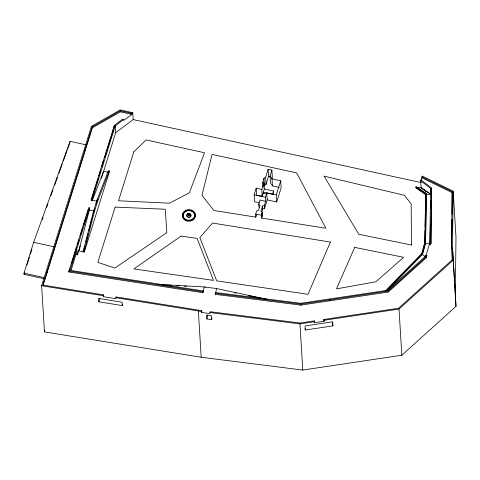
<?xml version="1.0" encoding="UTF-8"?>
<svg xmlns="http://www.w3.org/2000/svg" width="480" height="480" viewBox="0 0 480 480"><rect width="100%" height="100%" fill="white"/><g stroke="black" fill="none" stroke-linecap="round" stroke-linejoin="round"><path stroke-width="0.72" d="M429.564 244.554L430.506 244.764L430.932 243.39L431.55 188.004L420.996 179.916L420.708 180.834L430.566 188.388L429.9 242.304L426.132 255.546M430.932 243.39L431.55 188.004M452.19 260.136L451.506 247.278L452.196 191.67L421.938 176.898L422.202 176.052L453.174 191.172L456 237.342L455.304 293.418L455.988 306.378L401.832 355.218L302.772 370.056L201.186 357.258L44.46 331.902L41.634 285.732L91.428 126.318L120.21 109.944L132.768 112.692L133.188 119.574L115.662 132.72L101.4 178.386M451.926 219.342L451.566 248.262L451.506 247.278M451.986 214.152L452.196 191.67M455.988 306.378L452.478 247.248L453.174 191.172M425.604 202.074L425.748 194.652L415.932 187.74L415.896 186.894L416.682 186.894L426.342 193.476L425.544 243.318L422.4 254.412L387.408 290.442M415.896 186.894L425.694 193.476L424.782 243.648L425.046 230.286M425.118 226.572L425.514 206.532M429.972 242.544L430.326 224.73M430.65 208.398L430.794 200.97M84.678 246.822L83.382 251.832L83.112 251.634L93.642 210.864L96.918 200.274L108.396 170.694L109.332 170.904L109.17 172.482L84.324 252.036L78.774 250.824L89.676 208.86L89.616 207.882L88.674 207.672L68.886 271.026L68.946 272.01L202.83 292.728L204.216 286.938L205.776 287.178M452.172 259.896L398.538 308.262L323.85 319.452L324.072 321.264L314.61 322.68L314.28 320.886L299.952 323.034L210.09 311.712L209.892 313.512L201.684 312.48L201.78 310.662L115.992 296.904L115.794 298.704L103.452 296.706L103.65 294.906L42.846 285.072L92.256 126.894L120.306 110.838L131.868 113.37L132.768 112.692M201.684 312.48L201.78 310.662M211.92 318.138L211.644 319.584L206.874 318.984L207.558 315.372M215.364 294.354L215.562 292.554L300.81 303.294L387.708 290.274L425.586 256.11L425.856 255.246L426.798 255.456L426.522 257.514L388.236 292.038L300.87 305.13L215.364 294.354L216.57 288.534L266.64 299.226M122.622 304.134L122.292 305.592L98.874 301.8L99.696 298.194M85.968 241.818L87.078 237.528M87.444 236.094L88.002 233.952M88.926 230.376L90.402 224.652M90.774 223.224L91.884 218.928M92.25 217.5L92.808 215.352M93.174 213.924L93.912 211.062L89.304 210.054M84.324 252.036L84.054 251.838L94.794 210.288L97.86 200.484L109.332 170.904M421.734 253.5L424.722 242.664L425.502 242.664L422.4 254.412L421.734 253.5L385.176 291.15M422.322 252.918L423.078 250.062M423.456 248.64L424.59 244.362M43.74 278.634L24.072 274.326L24 273.18L33.636 242.328L70.074 141.348L86.094 144.858M43.122 285.372L92.316 127.878L92.256 126.894M44.46 331.902L44.898 330.492M108.228 172.278L103.62 171.27L92.184 200.832L91.242 200.628L91.182 199.644L114.378 125.382L122.556 119.25L123.696 119.502L123.756 120.486L131.928 114.354L131.868 113.37M68.946 272.01L69.834 269.16M71.616 263.466L74.058 255.636M74.502 254.214L76.506 247.806M77.394 244.962L78.954 239.976M80.286 235.704L82.734 227.874M83.622 225.03L86.07 217.2M86.514 215.772L88.512 209.37M91.242 200.628L95.676 186.444M96.114 185.028L98.112 178.644M98.994 175.806L100.548 170.844M101.874 166.59L103.368 160.644M104.748 157.392L107.172 149.634M107.61 148.224L112.458 132.714M112.896 131.304L114.378 125.382M89.616 207.882L70.098 270.354L203.028 290.928L203.088 291.912M92.184 200.832L92.124 199.848L115.242 125.844L123.696 119.502M71.118 270.144L77.256 250.5L77.52 254.832L75.384 254.328M77.52 254.832L80.328 245.838M94.134 210.36L94.788 208.26M96.102 204.06L96.756 201.96M103.452 296.706L103.65 294.906M202.83 292.728L203.028 290.928M259.158 202.782L254.574 201.78L254.142 194.76L256.182 188.226L261.828 189.462L262.26 196.482L264.24 188.958L263.874 182.922L262.62 182.646L263.976 178.29L265.614 177.336L268.128 169.302L271.89 170.13L272.316 177.15L271.806 178.782M261.828 189.462L263.874 182.922M263.826 187.176L264.408 185.31L263.976 178.29M264.384 205.41L262.512 206.094L260.982 210.996L262.278 212.154L261.36 215.1L261.54 218.046L325.896 228.258L296.688 172.914L212.082 154.398L201.972 195.336L213.858 210.48L255.81 217.134L255.624 214.188L256.65 210.918L258.474 210.444L260.004 205.542L258.756 204.18L260.04 200.07L265.668 201.3L264.384 205.41L264.57 208.356L262.692 209.04L261.816 211.842M261.39 196.716L261.798 195.408L262.2 195.498L261.792 196.806M255.81 217.134L256.626 214.518M264.408 185.31L266.046 184.356L268.554 176.322L268.128 169.302M279.174 187.38L272.454 185.91L270.492 182.988L270.066 175.968L271.89 170.13M265.668 201.3L265.422 197.226L266.784 192.87L276.294 194.952L276.72 201.972L267.21 199.89L266.784 192.87M264.57 208.356L267.21 199.89M272.628 194.286L273.648 191.022L264.24 188.958M272.892 194.616L273.648 191.022M276.294 194.952L280.716 180.792L272.022 178.884L270.066 175.968M276.72 201.972L281.142 187.812L280.716 180.792M421.938 176.898L421.056 180.9L420.996 179.916M426.522 257.514L426.798 255.456M430.506 244.764L430.872 242.406M24.072 274.326L24.744 272.184M26.988 265.026L29.454 257.16M30.348 254.298L31.92 249.294M262.476 215.106L261.54 218.046L262.476 215.106L262.278 212.154L261.36 215.1L255.624 214.188M42.306 219.588L43.062 217.476M46.602 207.6L47.868 204.072M50.898 195.606L52.92 189.966M54.69 185.028L57.474 177.27M58.992 173.04L62.274 163.872M63.288 161.046L67.08 150.468M67.584 149.058L69.858 142.71M97.782 199.188L96.978 201.258L92.364 200.25M189.204 215.274L188.55 215.25M386.7 290.472L422.364 253.752L421.884 253.356M215.304 293.376L300.81 304.146L388.176 291.054L426.462 256.53M324.012 320.28L399.012 309.042L453.162 260.202M92.316 127.878L120.366 111.822L131.928 114.354M209.832 312.534L299.946 323.886L314.55 321.696M305.316 330.018L332.922 325.884L332.676 321.816L305.064 325.95L305.316 330.018L305.046 328.542M417.45 187.734L421.128 187.71L430.926 194.292L425.73 194.322L415.932 187.74M425.748 194.652L425.694 193.512L426.342 193.476L425.544 243.318L425.508 242.508L424.722 242.508L424.758 243.324L429.96 243.288M157.5 284.304L158.982 284.388M160.464 284.472L204.216 286.938M160.626 284.664L164.334 284.898M167.304 285.09L171.75 285.372M176.202 285.654L179.172 285.846M184.362 286.176L186.588 286.314M205.59 287.148L216.57 288.534M115.734 297.72L201.624 311.496M68.886 271.026L202.77 291.75M41.634 285.732L103.392 295.722M234.774 292.8L236.238 293.1M248.694 295.68L261.144 298.26M262.608 298.566L266.274 299.322M133.188 119.574L421.158 182.61M268.554 176.322L270.438 176.736M263.22 192.228L271.908 194.13M263.28 193.212L266.898 194.004M261.858 196.392L256.614 195.246L256.182 188.226M254.142 194.76L265.422 197.226M429.504 243.576L430.446 243.78M97.14 199.674L98.082 199.878M96.918 200.274L97.86 200.484M91.182 199.644L92.124 199.848M93.852 210.078L94.794 210.288M93.642 210.864L94.584 211.074M83.112 251.634L84.054 251.838M33.636 242.328L54.03 246.792M24 273.18L44.394 277.644M421.998 177.882L452.256 192.654M425.172 193.494L426.378 194.322L426.342 193.476M420.708 180.834L421.128 187.71L430.374 194.214M421.128 187.71L426.348 191.712M421.926 254.016L425.646 257.094M314.61 322.68L314.28 320.886M324.072 321.264L323.85 319.452M332.256 322.194L332.922 325.884M452.478 247.248L455.304 293.418M430.566 188.388L430.794 192.078M425.856 255.246L425.916 256.23M399.012 309.042L401.832 355.218M388.176 291.054L388.236 292.038M329.862 299.79L329.922 300.774M300.81 304.146L300.87 305.13M299.946 323.886L302.772 370.056M272.022 178.884L272.454 185.91M265.614 177.336L266.046 184.356M262.62 182.646L262.83 186.156M262.512 206.094L262.692 209.04M258.756 204.18L258.936 207.126M215.562 292.554L215.622 293.532M211.644 319.584L211.404 315.642L206.634 315.042L206.874 318.984M198.366 311.088L201.186 357.258M130.728 113.118L130.788 114.102M120.306 110.838L120.366 111.822M115.242 125.844L115.662 132.72M122.292 305.592L122.088 302.214L98.67 298.422L98.874 301.8M85.164 149.604L85.224 150.588M70.074 141.348L70.11 142.008M47.1 271.452L47.16 272.436M425.694 193.476L425.73 194.322M194.124 212.244A6.504 5.616 -3.5 0 1 190.77 221.028A6.504 5.616 -3.5 0 1 182.424 215.448M182.742 214.002A6.504 5.616 -3.5 0 1 183.192 213.096M183.816 212.268A6.504 5.616 -3.5 0 1 184.596 211.542M183.228 216.774A5.802 5.01 -3.5 0 1 189.252 210.666A5.802 5.01 -3.5 0 1 194.418 217.176M193.752 218.358A5.802 5.01 -3.5 0 1 192.762 219.366M190.068 214.14A2.106 1.818 -3.5 0 1 190.764 216.516A2.106 1.818 -3.5 0 1 188.076 217.362A2.106 1.818 -3.5 0 1 186.912 215.136M187.152 214.704A2.106 1.818 -3.5 0 1 187.968 214.062A1.056 0.912 -3.5 0 0 188.688 215.424A1.056 0.912 -3.5 0 0 189.852 214.242A1.056 0.912 -3.5 0 0 188.142 213.852M133.812 151.842L118.53 200.772L169.464 203.172L189.36 192.816L204.552 152.748L146.046 139.938L133.812 151.842M115.164 207.108L97.83 262.338L114.882 268.056L166.842 232.614L165.258 209.232L115.164 207.108M330.384 242.064L308.028 294.3L216.696 280.854L199.866 237.576L212.598 223.056L330.384 242.064M354.732 247.386L336.504 288.864L375.894 281.79L403.656 257.316L354.732 247.386M181.05 236.112L133.89 268.92L213.45 280.386L197.124 238.41L181.05 236.112M411.516 245.004L358.812 234.312L324.054 176.118L404.376 195.306L411.15 203.88L411.516 245.004M185.304 219.93A6.504 5.616 -3.5 0 0 195.366 215.418A6.504 5.616 -3.5 0 0 185.97 210.21A6.504 5.616 -3.5 0 0 185.304 219.93M185.688 219.42A5.802 5.01 -3.5 0 0 194.67 215.394A5.802 5.01 -3.5 0 0 186.282 210.744A5.802 5.01 -3.5 0 0 185.688 219.42M187.722 216.726A2.106 1.818 -3.5 0 0 190.986 215.262A2.106 1.818 -3.5 0 0 187.938 213.57A2.106 1.818 -3.5 0 0 187.722 216.726M188.244 215.04A1.056 0.912 -3.5 0 0 189.876 214.314A1.056 0.912 -3.5 0 0 188.352 213.468A1.056 0.912 -3.5 0 0 188.244 215.04"/></g></svg>
